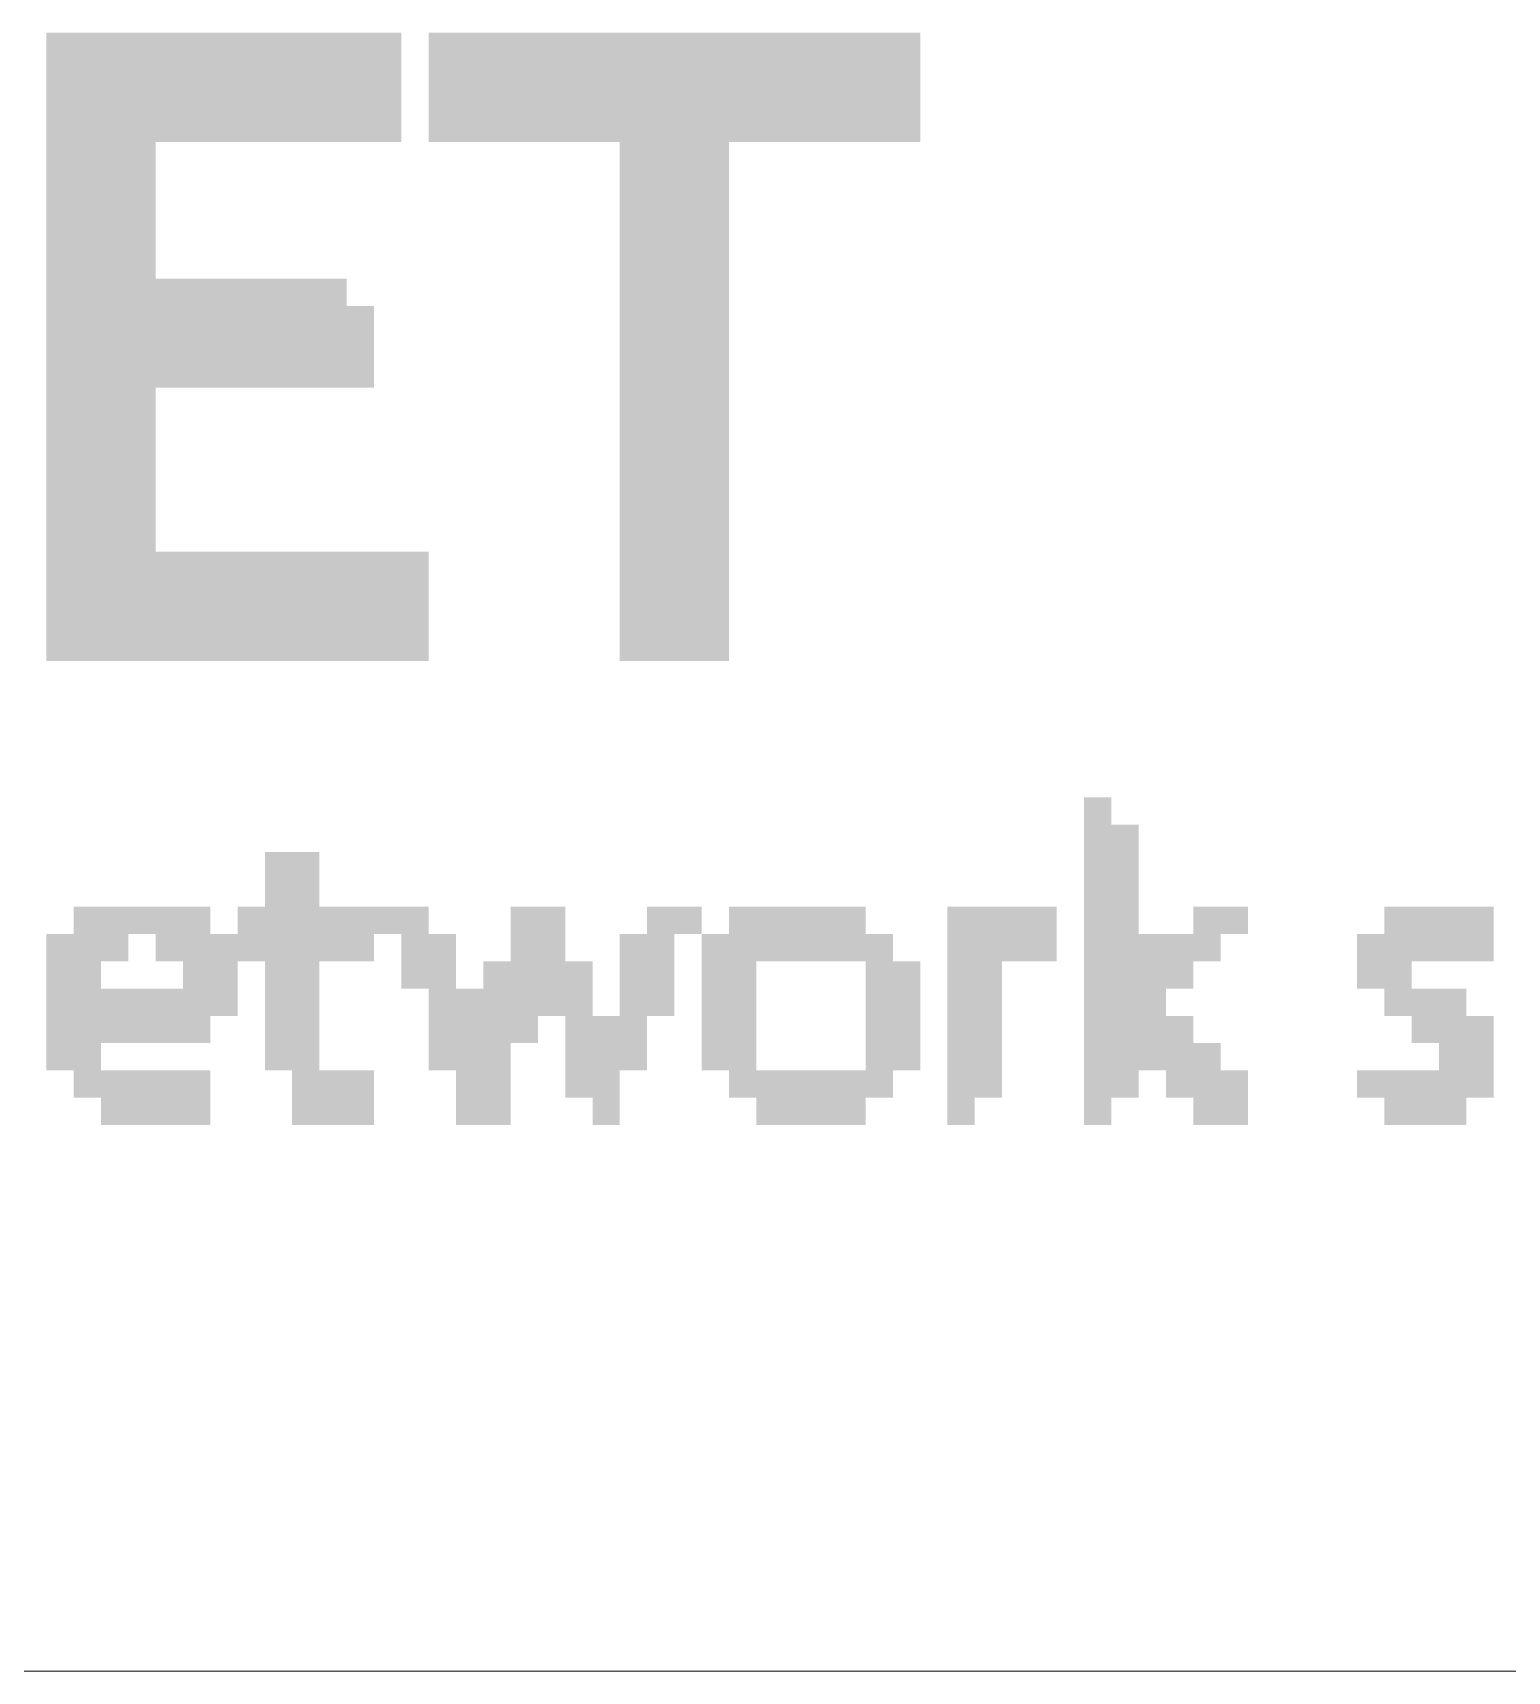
# Paper-space layout '01 Plan and 3D' of a CAD drawing. Header units: millimetres. Extents: x 5 to 415, y 7 to 290.
# Drawn here: x 375.6 to 386.4, y 62 to 74 of the extents above; entities that cross this region are included whole.
import ezdxf

# ---------------------------------------------------------------- set-up
doc = ezdxf.new("R2010")
doc.units = ezdxf.units.MM
doc.layers.add('BRANDING', color=7, linetype='Continuous')
doc.layers.add('SHEET', color=7, linetype='Continuous')

# ---------------------------------------------------------------- blocks, each defined once
blk = doc.blocks.new('SHEET_01')
at = {"layer": 'BRANDING'}
for points in [[(375.7, 74), (375.9, 74), (375.7, 73.8), (375.9, 73.8)], [(375.9, 74), (378.3, 74), (375.9, 73.8), (378.3, 73.8)], [(378.5, 74), (382.1, 74), (378.5, 73.8), (382.1, 73.8)], [(375.7, 73.8), (375.9, 73.8), (375.7, 73.6), (375.9, 73.6)], [(375.9, 73.8), (378.1, 73.8), (375.9, 73.6), (378.1, 73.6)], [(378.1, 73.8), (378.3, 73.8), (378.1, 73.6), (378.3, 73.6)], [(378.5, 73.8), (381.9, 73.8), (378.5, 73.6), (381.9, 73.6)], [(381.9, 73.8), (382.1, 73.8), (381.9, 73.6), (382.1, 73.6)], [(375.7, 73.6), (375.9, 73.6), (375.7, 73.4), (375.9, 73.4)], [(375.9, 73.6), (378.1, 73.6), (375.9, 73.4), (378.1, 73.4)], [(378.1, 73.6), (378.3, 73.6), (378.1, 73.4), (378.3, 73.4)], [(378.5, 73.6), (381.9, 73.6), (378.5, 73.4), (381.9, 73.4)], [(381.9, 73.6), (382.1, 73.6), (381.9, 73.4), (382.1, 73.4)], [(375.7, 73.4), (375.9, 73.4), (375.7, 73.2), (375.9, 73.2)], [(375.9, 73.4), (376.5, 73.4), (375.9, 73.2), (376.5, 73.2)], [(376.5, 73.4), (378.1, 73.4), (376.5, 73.2), (378.1, 73.2)], [(378.1, 73.4), (378.3, 73.4), (378.1, 73.2), (378.3, 73.2)], [(378.5, 73.4), (379.9, 73.4), (378.5, 73.2), (379.9, 73.2)], [(379.9, 73.4), (380.1, 73.4), (379.9, 73.2), (380.1, 73.2)], [(380.1, 73.4), (380.5, 73.4), (380.1, 73.2), (380.5, 73.2)], [(380.5, 73.4), (380.7, 73.4), (380.5, 73.2), (380.7, 73.2)], [(380.7, 73.4), (381.9, 73.4), (380.7, 73.2), (381.9, 73.2)], [(381.9, 73.4), (382.1, 73.4), (381.9, 73.2), (382.1, 73.2)], [(375.7, 73.2), (375.9, 73.2), (375.7, 73), (375.9, 73)], [(375.9, 73.2), (376.5, 73.2), (375.9, 73), (376.5, 73)], [(379.9, 73.2), (380.1, 73.2), (379.9, 73), (380.1, 73)], [(380.1, 73.2), (380.5, 73.2), (380.1, 73), (380.5, 73)], [(380.5, 73.2), (380.7, 73.2), (380.5, 73), (380.7, 73)], [(375.7, 73), (375.9, 73), (375.7, 72.8), (375.9, 72.8)], [(375.9, 73), (376.5, 73), (375.9, 72.8), (376.5, 72.8)], [(379.9, 73), (380.1, 73), (379.9, 72.8), (380.1, 72.8)], [(380.1, 73), (380.5, 73), (380.1, 72.8), (380.5, 72.8)], [(380.5, 73), (380.7, 73), (380.5, 72.8), (380.7, 72.8)], [(375.7, 72.8), (375.9, 72.8), (375.7, 72.6), (375.9, 72.6)], [(375.9, 72.8), (376.5, 72.8), (375.9, 72.6), (376.5, 72.6)], [(379.9, 72.8), (380.1, 72.8), (379.9, 72.6), (380.1, 72.6)], [(380.1, 72.8), (380.5, 72.8), (380.1, 72.6), (380.5, 72.6)], [(380.5, 72.8), (380.7, 72.8), (380.5, 72.6), (380.7, 72.6)], [(375.7, 72.6), (375.9, 72.6), (375.7, 72.4), (375.9, 72.4)], [(375.9, 72.6), (376.5, 72.6), (375.9, 72.4), (376.5, 72.4)], [(379.9, 72.6), (380.1, 72.6), (379.9, 72.4), (380.1, 72.4)], [(380.1, 72.6), (380.5, 72.6), (380.1, 72.4), (380.5, 72.4)], [(380.5, 72.6), (380.7, 72.6), (380.5, 72.4), (380.7, 72.4)], [(375.7, 72.4), (375.9, 72.4), (375.7, 72.2), (375.9, 72.2)], [(375.9, 72.4), (376.5, 72.4), (375.9, 72.2), (376.5, 72.2)], [(379.9, 72.4), (380.1, 72.4), (379.9, 72.2), (380.1, 72.2)], [(380.1, 72.4), (380.5, 72.4), (380.1, 72.2), (380.5, 72.2)], [(380.5, 72.4), (380.7, 72.4), (380.5, 72.2), (380.7, 72.2)], [(375.7, 72.2), (375.9, 72.2), (375.7, 72), (375.9, 72)], [(375.9, 72.2), (376.5, 72.2), (375.9, 72), (376.5, 72)], [(376.5, 72.2), (377.9, 72.2), (376.5, 72), (377.9, 72)], [(379.9, 72.2), (380.1, 72.2), (379.9, 72), (380.1, 72)], [(380.1, 72.2), (380.5, 72.2), (380.1, 72), (380.5, 72)], [(380.5, 72.2), (380.7, 72.2), (380.5, 72), (380.7, 72)], [(375.7, 72), (375.9, 72), (375.7, 71.8), (375.9, 71.8)], [(375.9, 72), (377.9, 72), (375.9, 71.8), (377.9, 71.8)], [(377.9, 72), (378.1, 72), (377.9, 71.8), (378.1, 71.8)], [(379.9, 72), (380.1, 72), (379.9, 71.8), (380.1, 71.8)], [(380.1, 72), (380.5, 72), (380.1, 71.8), (380.5, 71.8)], [(380.5, 72), (380.7, 72), (380.5, 71.8), (380.7, 71.8)], [(375.7, 71.8), (375.9, 71.8), (375.7, 71.6), (375.9, 71.6)], [(375.9, 71.8), (377.9, 71.8), (375.9, 71.6), (377.9, 71.6)], [(377.9, 71.8), (378.1, 71.8), (377.9, 71.6), (378.1, 71.6)], [(379.9, 71.8), (380.1, 71.8), (379.9, 71.6), (380.1, 71.6)], [(380.1, 71.8), (380.5, 71.8), (380.1, 71.6), (380.5, 71.6)], [(380.5, 71.8), (380.7, 71.8), (380.5, 71.6), (380.7, 71.6)], [(375.7, 71.6), (375.9, 71.6), (375.7, 71.4), (375.9, 71.4)], [(375.9, 71.6), (376.5, 71.6), (375.9, 71.4), (376.5, 71.4)], [(376.5, 71.6), (377.9, 71.6), (376.5, 71.4), (377.9, 71.4)], [(377.9, 71.6), (378.1, 71.6), (377.9, 71.4), (378.1, 71.4)], [(379.9, 71.6), (380.1, 71.6), (379.9, 71.4), (380.1, 71.4)], [(380.1, 71.6), (380.5, 71.6), (380.1, 71.4), (380.5, 71.4)], [(380.5, 71.6), (380.7, 71.6), (380.5, 71.4), (380.7, 71.4)], [(375.7, 71.4), (375.9, 71.4), (375.7, 71.2), (375.9, 71.2)], [(375.9, 71.4), (376.5, 71.4), (375.9, 71.2), (376.5, 71.2)], [(379.9, 71.4), (380.1, 71.4), (379.9, 71.2), (380.1, 71.2)], [(380.1, 71.4), (380.5, 71.4), (380.1, 71.2), (380.5, 71.2)], [(380.5, 71.4), (380.7, 71.4), (380.5, 71.2), (380.7, 71.2)], [(375.7, 71.2), (375.9, 71.2), (375.7, 71), (375.9, 71)], [(375.9, 71.2), (376.5, 71.2), (375.9, 71), (376.5, 71)], [(379.9, 71.2), (380.1, 71.2), (379.9, 71), (380.1, 71)], [(380.1, 71.2), (380.5, 71.2), (380.1, 71), (380.5, 71)], [(380.5, 71.2), (380.7, 71.2), (380.5, 71), (380.7, 71)], [(375.7, 71), (375.9, 71), (375.7, 70.8), (375.9, 70.8)], [(375.9, 71), (376.5, 71), (375.9, 70.8), (376.5, 70.8)], [(379.9, 71), (380.1, 71), (379.9, 70.8), (380.1, 70.8)], [(380.1, 71), (380.5, 71), (380.1, 70.8), (380.5, 70.8)], [(380.5, 71), (380.7, 71), (380.5, 70.8), (380.7, 70.8)], [(375.7, 70.8), (375.9, 70.8), (375.7, 70.6), (375.9, 70.6)], [(375.9, 70.8), (376.5, 70.8), (375.9, 70.6), (376.5, 70.6)], [(379.9, 70.8), (380.1, 70.8), (379.9, 70.6), (380.1, 70.6)], [(380.1, 70.8), (380.5, 70.8), (380.1, 70.6), (380.5, 70.6)], [(380.5, 70.8), (380.7, 70.8), (380.5, 70.6), (380.7, 70.6)], [(375.7, 70.6), (375.9, 70.6), (375.7, 70.4), (375.9, 70.4)], [(375.9, 70.6), (376.5, 70.6), (375.9, 70.4), (376.5, 70.4)], [(379.9, 70.6), (380.1, 70.6), (379.9, 70.4), (380.1, 70.4)], [(380.1, 70.6), (380.5, 70.6), (380.1, 70.4), (380.5, 70.4)], [(380.5, 70.6), (380.7, 70.6), (380.5, 70.4), (380.7, 70.4)], [(375.7, 70.4), (375.9, 70.4), (375.7, 70.2), (375.9, 70.2)], [(375.9, 70.4), (376.5, 70.4), (375.9, 70.2), (376.5, 70.2)], [(379.9, 70.4), (380.1, 70.4), (379.9, 70.2), (380.1, 70.2)], [(380.1, 70.4), (380.5, 70.4), (380.1, 70.2), (380.5, 70.2)], [(380.5, 70.4), (380.7, 70.4), (380.5, 70.2), (380.7, 70.2)], [(375.7, 70.2), (375.9, 70.2), (375.7, 70), (375.9, 70)], [(375.9, 70.2), (376.5, 70.2), (375.9, 70), (376.5, 70)], [(376.5, 70.2), (378.3, 70.2), (376.5, 70), (378.3, 70)], [(378.3, 70.2), (378.5, 70.2), (378.3, 70), (378.5, 70)], [(379.9, 70.2), (380.1, 70.2), (379.9, 70), (380.1, 70)], [(380.1, 70.2), (380.5, 70.2), (380.1, 70), (380.5, 70)], [(380.5, 70.2), (380.7, 70.2), (380.5, 70), (380.7, 70)], [(375.7, 70), (375.9, 70), (375.7, 69.8), (375.9, 69.8)], [(375.9, 70), (378.3, 70), (375.9, 69.8), (378.3, 69.8)], [(378.3, 70), (378.5, 70), (378.3, 69.8), (378.5, 69.8)], [(379.9, 70), (380.1, 70), (379.9, 69.8), (380.1, 69.8)], [(380.1, 70), (380.5, 70), (380.1, 69.8), (380.5, 69.8)], [(380.5, 70), (380.7, 70), (380.5, 69.8), (380.7, 69.8)], [(375.7, 69.8), (375.9, 69.8), (375.7, 69.6), (375.9, 69.6)], [(375.9, 69.8), (378.3, 69.8), (375.9, 69.6), (378.3, 69.6)], [(378.3, 69.8), (378.5, 69.8), (378.3, 69.6), (378.5, 69.6)], [(379.9, 69.8), (380.1, 69.8), (379.9, 69.6), (380.1, 69.6)], [(380.1, 69.8), (380.5, 69.8), (380.1, 69.6), (380.5, 69.6)], [(380.5, 69.8), (380.7, 69.8), (380.5, 69.6), (380.7, 69.6)], [(375.7, 69.6), (375.9, 69.6), (375.7, 69.4), (375.9, 69.4)], [(375.9, 69.6), (378.3, 69.6), (375.9, 69.4), (378.3, 69.4)], [(378.3, 69.6), (378.5, 69.6), (378.3, 69.4), (378.5, 69.4)], [(379.9, 69.6), (380.1, 69.6), (379.9, 69.4), (380.1, 69.4)], [(380.1, 69.6), (380.5, 69.6), (380.1, 69.4), (380.5, 69.4)], [(380.5, 69.6), (380.7, 69.6), (380.5, 69.4), (380.7, 69.4)], [(383.3, 68.4), (383.5, 68.4), (383.3, 68.2), (383.5, 68.2)], [(383.3, 68.2), (383.5, 68.2), (383.3, 68), (383.5, 68)], [(383.5, 68.2), (383.7, 68.2), (383.5, 68), (383.7, 68)], [(377.3, 68), (377.5, 68), (377.3, 67.8), (377.5, 67.8)], [(377.5, 68), (377.7, 68), (377.5, 67.8), (377.7, 67.8)], [(383.3, 68), (383.5, 68), (383.3, 67.8), (383.5, 67.8)], [(383.5, 68), (383.7, 68), (383.5, 67.8), (383.7, 67.8)], [(377.3, 67.8), (377.5, 67.8), (377.3, 67.6), (377.5, 67.6)], [(377.5, 67.8), (377.7, 67.8), (377.5, 67.6), (377.7, 67.6)], [(383.3, 67.8), (383.5, 67.8), (383.3, 67.6), (383.5, 67.6)], [(383.5, 67.8), (383.7, 67.8), (383.5, 67.6), (383.7, 67.6)], [(375.9, 67.6), (376.1, 67.6), (375.9, 67.4), (376.1, 67.4)], [(376.1, 67.6), (376.7, 67.6), (376.1, 67.4), (376.7, 67.4)], [(376.7, 67.6), (376.9, 67.6), (376.7, 67.4), (376.9, 67.4)], [(377.1, 67.6), (377.3, 67.6), (377.1, 67.4), (377.3, 67.4)], [(377.3, 67.6), (377.7, 67.6), (377.3, 67.4), (377.7, 67.4)], [(377.7, 67.6), (378.1, 67.6), (377.7, 67.4), (378.1, 67.4)], [(378.1, 67.6), (378.3, 67.6), (378.1, 67.4), (378.3, 67.4)], [(378.3, 67.6), (378.5, 67.6), (378.3, 67.4), (378.5, 67.4)], [(379.1, 67.6), (379.3, 67.6), (379.1, 67.4), (379.3, 67.4)], [(379.3, 67.6), (379.5, 67.6), (379.3, 67.4), (379.5, 67.4)], [(380.1, 67.6), (380.3, 67.6), (380.1, 67.4), (380.3, 67.4)], [(380.3, 67.6), (380.5, 67.6), (380.3, 67.4), (380.5, 67.4)], [(380.7, 67.6), (380.9, 67.6), (380.7, 67.4), (380.9, 67.4)], [(380.9, 67.6), (381.1, 67.6), (380.9, 67.4), (381.1, 67.4)], [(381.1, 67.6), (381.5, 67.6), (381.1, 67.4), (381.5, 67.4)], [(381.5, 67.6), (381.7, 67.6), (381.5, 67.4), (381.7, 67.4)], [(382.3, 67.6), (382.5, 67.6), (382.3, 67.4), (382.5, 67.4)], [(382.5, 67.6), (382.7, 67.6), (382.5, 67.4), (382.7, 67.4)], [(382.7, 67.6), (382.9, 67.6), (382.7, 67.4), (382.9, 67.4)], [(382.9, 67.6), (383.1, 67.6), (382.9, 67.4), (383.1, 67.4)], [(383.3, 67.6), (383.5, 67.6), (383.3, 67.4), (383.5, 67.4)], [(383.5, 67.6), (383.7, 67.6), (383.5, 67.4), (383.7, 67.4)], [(384.1, 67.6), (384.3, 67.6), (384.1, 67.4), (384.3, 67.4)], [(384.3, 67.6), (384.5, 67.6), (384.3, 67.4), (384.5, 67.4)], [(385.5, 67.6), (385.7, 67.6), (385.5, 67.4), (385.7, 67.4)], [(385.7, 67.6), (386.1, 67.6), (385.7, 67.4), (386.1, 67.4)], [(386.1, 67.6), (386.3, 67.6), (386.1, 67.4), (386.3, 67.4)], [(375.7, 67.4), (375.9, 67.4), (375.7, 67.2), (375.9, 67.2)], [(375.9, 67.4), (376.1, 67.4), (375.9, 67.2), (376.1, 67.2)], [(376.1, 67.4), (376.3, 67.4), (376.1, 67.2), (376.3, 67.2)], [(376.5, 67.4), (376.7, 67.4), (376.5, 67.2), (376.7, 67.2)], [(376.7, 67.4), (376.9, 67.4), (376.7, 67.2), (376.9, 67.2)], [(376.9, 67.4), (377.3, 67.4), (376.9, 67.2), (377.3, 67.2)], [(377.3, 67.4), (377.5, 67.4), (377.3, 67.2), (377.5, 67.2)], [(377.5, 67.4), (377.7, 67.4), (377.5, 67.2), (377.7, 67.2)], [(377.7, 67.4), (378.1, 67.4), (377.7, 67.2), (378.1, 67.2)], [(378.3, 67.4), (378.5, 67.4), (378.3, 67.2), (378.5, 67.2)], [(378.5, 67.4), (378.7, 67.4), (378.5, 67.2), (378.7, 67.2)], [(379.1, 67.4), (379.3, 67.4), (379.1, 67.2), (379.3, 67.2)], [(379.3, 67.4), (379.5, 67.4), (379.3, 67.2), (379.5, 67.2)], [(379.9, 67.4), (380.1, 67.4), (379.9, 67.2), (380.1, 67.2)], [(380.1, 67.4), (380.3, 67.4), (380.1, 67.2), (380.3, 67.2)], [(380.5, 67.4), (380.7, 67.4), (380.5, 67.2), (380.7, 67.2)], [(380.7, 67.4), (380.9, 67.4), (380.7, 67.2), (380.9, 67.2)], [(380.9, 67.4), (381.1, 67.4), (380.9, 67.2), (381.1, 67.2)], [(381.1, 67.4), (381.5, 67.4), (381.1, 67.2), (381.5, 67.2)], [(381.5, 67.4), (381.7, 67.4), (381.5, 67.2), (381.7, 67.2)], [(381.7, 67.4), (381.9, 67.4), (381.7, 67.2), (381.9, 67.2)], [(382.3, 67.4), (382.7, 67.4), (382.3, 67.2), (382.7, 67.2)], [(382.7, 67.4), (382.9, 67.4), (382.7, 67.2), (382.9, 67.2)], [(382.9, 67.4), (383.1, 67.4), (382.9, 67.2), (383.1, 67.2)], [(383.3, 67.4), (383.5, 67.4), (383.3, 67.2), (383.5, 67.2)], [(383.5, 67.4), (383.9, 67.4), (383.5, 67.2), (383.9, 67.2)], [(383.9, 67.4), (384.1, 67.4), (383.9, 67.2), (384.1, 67.2)], [(384.1, 67.4), (384.3, 67.4), (384.1, 67.2), (384.3, 67.2)], [(385.3, 67.4), (385.5, 67.4), (385.3, 67.2), (385.5, 67.2)], [(385.5, 67.4), (385.7, 67.4), (385.5, 67.2), (385.7, 67.2)], [(385.7, 67.4), (385.9, 67.4), (385.7, 67.2), (385.9, 67.2)], [(385.9, 67.4), (386.1, 67.4), (385.9, 67.2), (386.1, 67.2)], [(386.1, 67.4), (386.3, 67.4), (386.1, 67.2), (386.3, 67.2)], [(375.7, 67.2), (375.9, 67.2), (375.7, 67), (375.9, 67)], [(375.9, 67.2), (376.1, 67.2), (375.9, 67), (376.1, 67)], [(376.7, 67.2), (376.9, 67.2), (376.7, 67), (376.9, 67)], [(376.9, 67.2), (377.1, 67.2), (376.9, 67), (377.1, 67)], [(377.3, 67.2), (377.5, 67.2), (377.3, 67), (377.5, 67)], [(377.5, 67.2), (377.7, 67.2), (377.5, 67), (377.7, 67)], [(378.3, 67.2), (378.5, 67.2), (378.3, 67), (378.5, 67)], [(378.5, 67.2), (378.7, 67.2), (378.5, 67), (378.7, 67)], [(378.9, 67.2), (379.1, 67.2), (378.9, 67), (379.1, 67)], [(379.1, 67.2), (379.3, 67.2), (379.1, 67), (379.3, 67)], [(379.3, 67.2), (379.5, 67.2), (379.3, 67), (379.5, 67)], [(379.5, 67.2), (379.7, 67.2), (379.5, 67), (379.7, 67)], [(379.9, 67.2), (380.3, 67.2), (379.9, 67), (380.3, 67)], [(380.5, 67.2), (380.7, 67.2), (380.5, 67), (380.7, 67)], [(380.7, 67.2), (380.9, 67.2), (380.7, 67), (380.9, 67)], [(381.7, 67.2), (381.9, 67.2), (381.7, 67), (381.9, 67)], [(381.9, 67.2), (382.1, 67.2), (381.9, 67), (382.1, 67)], [(382.3, 67.2), (382.5, 67.2), (382.3, 67), (382.5, 67)], [(382.5, 67.2), (382.7, 67.2), (382.5, 67), (382.7, 67)], [(383.3, 67.2), (383.5, 67.2), (383.3, 67), (383.5, 67)], [(383.5, 67.2), (383.7, 67.2), (383.5, 67), (383.7, 67)], [(383.7, 67.2), (383.9, 67.2), (383.7, 67), (383.9, 67)], [(383.9, 67.2), (384.1, 67.2), (383.9, 67), (384.1, 67)], [(385.3, 67.2), (385.5, 67.2), (385.3, 67), (385.5, 67)], [(385.5, 67.2), (385.7, 67.2), (385.5, 67), (385.7, 67)], [(375.7, 67), (375.9, 67), (375.7, 66.8), (375.9, 66.8)], [(375.9, 67), (376.9, 67), (375.9, 66.8), (376.9, 66.8)], [(376.9, 67), (377.1, 67), (376.9, 66.8), (377.1, 66.8)], [(377.3, 67), (377.5, 67), (377.3, 66.8), (377.5, 66.8)], [(377.5, 67), (377.7, 67), (377.5, 66.8), (377.7, 66.8)], [(378.5, 67), (378.7, 67), (378.5, 66.8), (378.7, 66.8)], [(378.7, 67), (378.9, 67), (378.7, 66.8), (378.9, 66.8)], [(378.9, 67), (379.1, 67), (378.9, 66.8), (379.1, 66.8)], [(379.1, 67), (379.3, 67), (379.1, 66.8), (379.3, 66.8)], [(379.3, 67), (379.5, 67), (379.3, 66.8), (379.5, 66.8)], [(379.5, 67), (379.7, 67), (379.5, 66.8), (379.7, 66.8)], [(379.9, 67), (380.1, 67), (379.9, 66.8), (380.1, 66.8)], [(380.1, 67), (380.3, 67), (380.1, 66.8), (380.3, 66.8)], [(380.5, 67), (380.7, 67), (380.5, 66.8), (380.7, 66.8)], [(380.7, 67), (380.9, 67), (380.7, 66.8), (380.9, 66.8)], [(381.7, 67), (382.1, 67), (381.7, 66.8), (382.1, 66.8)], [(382.3, 67), (382.5, 67), (382.3, 66.8), (382.5, 66.8)], [(382.5, 67), (382.7, 67), (382.5, 66.8), (382.7, 66.8)], [(383.3, 67), (383.9, 67), (383.3, 66.8), (383.9, 66.8)], [(385.5, 67), (385.7, 67), (385.5, 66.8), (385.7, 66.8)], [(385.7, 67), (385.9, 67), (385.7, 66.8), (385.9, 66.8)], [(385.9, 67), (386.1, 67), (385.9, 66.8), (386.1, 66.8)], [(375.7, 66.8), (375.9, 66.8), (375.7, 66.6), (375.9, 66.6)], [(375.9, 66.8), (376.9, 66.8), (375.9, 66.6), (376.9, 66.6)], [(377.3, 66.8), (377.5, 66.8), (377.3, 66.6), (377.5, 66.6)], [(377.5, 66.8), (377.7, 66.8), (377.5, 66.6), (377.7, 66.6)], [(378.5, 66.8), (378.9, 66.8), (378.5, 66.6), (378.9, 66.6)], [(378.9, 66.8), (379.1, 66.8), (378.9, 66.6), (379.1, 66.6)], [(379.1, 66.8), (379.3, 66.8), (379.1, 66.6), (379.3, 66.6)], [(379.5, 66.8), (379.7, 66.8), (379.5, 66.6), (379.7, 66.6)], [(379.7, 66.8), (379.9, 66.8), (379.7, 66.6), (379.9, 66.6)], [(379.9, 66.8), (380.1, 66.8), (379.9, 66.6), (380.1, 66.6)], [(380.5, 66.8), (380.7, 66.8), (380.5, 66.6), (380.7, 66.6)], [(380.7, 66.8), (380.9, 66.8), (380.7, 66.6), (380.9, 66.6)], [(381.7, 66.8), (382.1, 66.8), (381.7, 66.6), (382.1, 66.6)], [(382.3, 66.8), (382.5, 66.8), (382.3, 66.6), (382.5, 66.6)], [(382.5, 66.8), (382.7, 66.8), (382.5, 66.6), (382.7, 66.6)], [(383.3, 66.8), (383.5, 66.8), (383.3, 66.6), (383.5, 66.6)], [(383.5, 66.8), (383.7, 66.8), (383.5, 66.6), (383.7, 66.6)], [(383.7, 66.8), (383.9, 66.8), (383.7, 66.6), (383.9, 66.6)], [(383.9, 66.8), (384.1, 66.8), (383.9, 66.6), (384.1, 66.6)], [(385.7, 66.8), (385.9, 66.8), (385.7, 66.6), (385.9, 66.6)], [(385.9, 66.8), (386.1, 66.8), (385.9, 66.6), (386.1, 66.6)], [(386.1, 66.8), (386.3, 66.8), (386.1, 66.6), (386.3, 66.6)], [(375.7, 66.6), (376.1, 66.6), (375.7, 66.4), (376.1, 66.4)], [(377.3, 66.6), (377.5, 66.6), (377.3, 66.4), (377.5, 66.4)], [(377.5, 66.6), (377.7, 66.6), (377.5, 66.4), (377.7, 66.4)], [(378.5, 66.6), (378.7, 66.6), (378.5, 66.4), (378.7, 66.4)], [(378.7, 66.6), (379.1, 66.6), (378.7, 66.4), (379.1, 66.4)], [(379.5, 66.6), (379.7, 66.6), (379.5, 66.4), (379.7, 66.4)], [(379.7, 66.6), (379.9, 66.6), (379.7, 66.4), (379.9, 66.4)], [(379.9, 66.6), (380.1, 66.6), (379.9, 66.4), (380.1, 66.4)], [(380.5, 66.6), (380.9, 66.6), (380.5, 66.4), (380.9, 66.4)], [(381.7, 66.6), (381.9, 66.6), (381.7, 66.4), (381.9, 66.4)], [(381.9, 66.6), (382.1, 66.6), (381.9, 66.4), (382.1, 66.4)], [(382.3, 66.6), (382.5, 66.6), (382.3, 66.4), (382.5, 66.4)], [(382.5, 66.6), (382.7, 66.6), (382.5, 66.4), (382.7, 66.4)], [(383.3, 66.6), (383.5, 66.6), (383.3, 66.4), (383.5, 66.4)], [(383.5, 66.6), (383.7, 66.6), (383.5, 66.4), (383.7, 66.4)], [(383.7, 66.6), (383.9, 66.6), (383.7, 66.4), (383.9, 66.4)], [(383.9, 66.6), (384.1, 66.6), (383.9, 66.4), (384.1, 66.4)], [(384.1, 66.6), (384.3, 66.6), (384.1, 66.4), (384.3, 66.4)], [(385.9, 66.6), (386.1, 66.6), (385.9, 66.4), (386.1, 66.4)], [(386.1, 66.6), (386.3, 66.6), (386.1, 66.4), (386.3, 66.4)], [(375.9, 66.4), (376.3, 66.4), (375.9, 66.2), (376.3, 66.2)], [(376.3, 66.4), (376.7, 66.4), (376.3, 66.2), (376.7, 66.2)], [(376.7, 66.4), (376.9, 66.4), (376.7, 66.2), (376.9, 66.2)], [(377.5, 66.4), (377.7, 66.4), (377.5, 66.2), (377.7, 66.2)], [(377.7, 66.4), (377.9, 66.4), (377.7, 66.2), (377.9, 66.2)], [(377.9, 66.4), (378.1, 66.4), (377.9, 66.2), (378.1, 66.2)], [(378.7, 66.4), (378.9, 66.4), (378.7, 66.2), (378.9, 66.2)], [(378.9, 66.4), (379.1, 66.4), (378.9, 66.2), (379.1, 66.2)], [(379.5, 66.4), (379.7, 66.4), (379.5, 66.2), (379.7, 66.2)], [(379.7, 66.4), (379.9, 66.4), (379.7, 66.2), (379.9, 66.2)], [(380.7, 66.4), (381.1, 66.4), (380.7, 66.2), (381.1, 66.2)], [(381.1, 66.4), (381.3, 66.4), (381.1, 66.2), (381.3, 66.2)], [(381.3, 66.4), (381.5, 66.4), (381.3, 66.2), (381.5, 66.2)], [(381.5, 66.4), (381.7, 66.4), (381.5, 66.2), (381.7, 66.2)], [(381.7, 66.4), (381.9, 66.4), (381.7, 66.2), (381.9, 66.2)], [(382.3, 66.4), (382.5, 66.4), (382.3, 66.2), (382.5, 66.2)], [(382.5, 66.4), (382.7, 66.4), (382.5, 66.2), (382.7, 66.2)], [(383.3, 66.4), (383.5, 66.4), (383.3, 66.2), (383.5, 66.2)], [(383.5, 66.4), (383.7, 66.4), (383.5, 66.2), (383.7, 66.2)], [(383.9, 66.4), (384.1, 66.4), (383.9, 66.2), (384.1, 66.2)], [(384.1, 66.4), (384.3, 66.4), (384.1, 66.2), (384.3, 66.2)], [(384.3, 66.4), (384.5, 66.4), (384.3, 66.2), (384.5, 66.2)], [(385.3, 66.4), (385.5, 66.4), (385.3, 66.2), (385.5, 66.2)], [(385.5, 66.4), (385.7, 66.4), (385.5, 66.2), (385.7, 66.2)], [(385.7, 66.4), (385.9, 66.4), (385.7, 66.2), (385.9, 66.2)], [(385.9, 66.4), (386.1, 66.4), (385.9, 66.2), (386.1, 66.2)], [(386.1, 66.4), (386.3, 66.4), (386.1, 66.2), (386.3, 66.2)], [(376.1, 66.2), (376.3, 66.2), (376.1, 66), (376.3, 66)], [(376.3, 66.2), (376.7, 66.2), (376.3, 66), (376.7, 66)], [(376.7, 66.2), (376.9, 66.2), (376.7, 66), (376.9, 66)], [(377.5, 66.2), (377.7, 66.2), (377.5, 66), (377.7, 66)], [(377.7, 66.2), (377.9, 66.2), (377.7, 66), (377.9, 66)], [(377.9, 66.2), (378.1, 66.2), (377.9, 66), (378.1, 66)], [(378.7, 66.2), (379.1, 66.2), (378.7, 66), (379.1, 66)], [(379.7, 66.2), (379.9, 66.2), (379.7, 66), (379.9, 66)], [(380.9, 66.2), (381.1, 66.2), (380.9, 66), (381.1, 66)], [(381.1, 66.2), (381.5, 66.2), (381.1, 66), (381.5, 66)], [(381.5, 66.2), (381.7, 66.2), (381.5, 66), (381.7, 66)], [(382.3, 66.2), (382.5, 66.2), (382.3, 66), (382.5, 66)], [(383.3, 66.2), (383.5, 66.2), (383.3, 66), (383.5, 66)], [(384.1, 66.2), (384.5, 66.2), (384.1, 66), (384.5, 66)], [(385.5, 66.2), (385.7, 66.2), (385.5, 66), (385.7, 66)], [(385.7, 66.2), (385.9, 66.2), (385.7, 66), (385.9, 66)], [(385.9, 66.2), (386.1, 66.2), (385.9, 66), (386.1, 66)]]:
    blk.add_solid(points, dxfattribs=at)
at = {"layer": 'SHEET', "lineweight": 18}
blk.add_line((342, 62), (415, 62), dxfattribs=at)

psp = doc.layouts.new('01 Plan and 3D')

# ---------------------------------------------------------------- block references
psp.add_blockref('SHEET_01', (0, 0))

doc.saveas('drawing.dxf')
